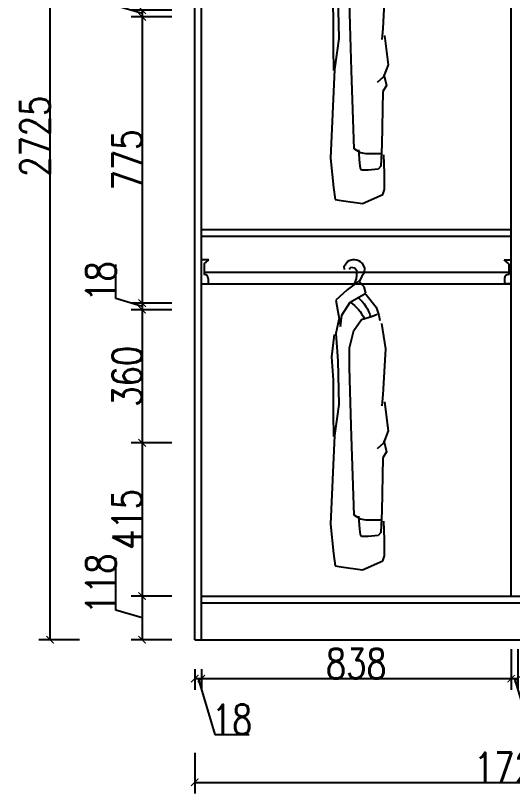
# Model space of a CAD drawing. Header units: millimetres. Extents: x 3255186 to 3429179, y -984851 to -941485.
# Drawn here: x 3342965 to 3344309, y -979602 to -977497 of the extents above; entities that cross this region are included whole.
import ezdxf

# ---------------------------------------------------------------- set-up
doc = ezdxf.new("R2010")
doc.units = ezdxf.units.MM
doc.header["$PDMODE"] = 35
doc.layers.add('图层2', color=7, linetype='Continuous')
doc.layers.add('钢筋', color=7, linetype='Continuous')
doc.styles.add('DIM_FONT', font='SIMPLEX.shx', dxfattribs={"width": 0.8})
doc.dimstyles.new('ISO-25', dxfattribs={"dimtxt": 80, "dimasz": 20, "dimexe": 30, "dimexo": 80, "dimtad": 1, "dimdec": 0, "dimtxsty": 'DIM_FONT', "dimblk": 'ARCHTICK', "dimcen": 2.5, "dimadec": 0, "dimazin": 0, "dimtfac": 1, "dimtdec": 0, "dimtmove": 1, "dimatfit": 3, "dimfxl": 80, "dimfxlon": 1, "dimarcsym": 0})

# ---------------------------------------------------------------- blocks, each defined once
blk = doc.blocks.new('A$C77B04BD4')
at = {"color": 8}
for p, q in [((71.5, 830.8), (64, 817.4)), ((119.2, 821.5), (109.8, 834.9)), ((118, 813.1), (119.2, 821.5)), ((64, 817.4), (65, 803)), ((65, 803), (71.5, 794.8)), ((83.6, 807.1), (90.2, 816.4)), ((85.5, 787.6), (83.6, 807.1)), ((90.2, 816.4), (100.5, 818.4)), ((100.5, 818.4), (105.4, 813.1)), ((64.9, 765.6), (79.8, 782.1)), ((71.5, 794.8), (77.1, 781.4)), ((77.1, 781.4), (77.3, 779.4)), ((82.3, 779.4), (111, 757.4)), ((90, 776), (85.5, 787.6)), ((59.9, 749.2), (64.9, 765.6)), ((59.9, 746.4), (32.4, 710.8)), ((102.3, 724.5), (59.9, 749.2)), ((111, 757.4), (141, 730)), ((124.7, 688.8), (102.3, 724.5)), ((141, 730), (128.5, 658.6)), ((32.4, 710.8), (24.9, 688.8)), ((24.9, 688.8), (22.4, 675.1)), ((42.4, 686.1), (29.9, 691.6)), ((72.3, 677.8), (42.4, 686.1)), ((92.3, 647.7), (72.3, 677.8)), ((128.5, 658.6), (124.7, 688.8)), ((133.5, 677.8), (141, 639.4)), ((17.5, 666.9), (7.5, 598.3)), ((104.8, 601), (92.3, 647.7)), ((141, 639.4), (136, 565.4)), ((145.9, 636.7), (153.4, 576.3)), ((7.5, 598.3), (14.7, 474.2)), ((104.8, 548.9), (104.8, 601)), ((153.4, 576.3), (148.4, 513.2)), ((102.3, 483), (104.8, 548.9)), ((136, 565.4), (133.5, 447.4)), ((148.4, 513.2), (148.4, 422.7)), ((14.7, 474.2), (17.2, 444)), ((99.2, 360.7), (102.3, 483)), ((9.7, 455), (0, 376)), ((133.5, 447.4), (145.4, 363.5)), ((148.4, 422.7), (147.9, 360.7)), ((0, 376), (12.5, 343.1)), ((91.7, 148.2), (99.2, 360.7)), ((145.4, 363.5), (155.4, 123.5)), ((11.9, 349.8), (4.4, 319.6)), ((12.5, 343.1), (29.4, 327.8)), ((4.4, 319.6), (14.4, 303.1)), ((14.4, 303.1), (16.9, 159.1)), ((16.9, 159.1), (19.4, 101.5)), ((74.3, 137.2), (91.7, 148.2)), ((9.4, 82.3), (11.9, 131.7)), ((19.4, 134.4), (59.3, 134.4)), ((59.3, 134.4), (74.3, 137.2)), ((76.8, 109.7), (79.3, 145.4)), ((74.3, 96), (76.8, 109.7)), ((155.4, 123.5), (147.9, 43.9)), ((19.4, 101.5), (26.9, 93.3)), ((26.9, 93.3), (54.3, 90.5)), ((54.3, 90.5), (71.8, 90.5)), ((71.8, 90.5), (74.3, 96)), ((9.4, 38.4), (9.4, 82.3)), ((147.9, 43.9), (142.9, 11)), ((14.4, 24.7), (9.4, 38.4)), ((69.3, 0), (14.4, 24.7)), ((126.6, 8.2), (69.3, 0)), ((142.9, 11), (126.6, 8.2))]:
    blk.add_line(p, q, dxfattribs=at)
for centre, radius, start, end in [((93, 811.1), 29.1, 54.7002, 137.5506), ((146, 658.6), 101.7, 129.6668, 165.604), ((160.1, 637.2), 104.7, 123.5053, 155.8861)]:
    blk.add_arc(centre, radius, start, end, dxfattribs=at)
blk = doc.blocks.new('_ArchTick')
at = {"color": 0, "linetype": 'ByBlock', "const_width": 0.15}
blk.add_lwpolyline([(-0.5, -0.5), (0.5, 0.5)], dxfattribs=at)
blk = doc.blocks.new('*D570')
at = {"color": 0, "lineweight": -2, "ltscale": 5}
for p, q in [((3343449.6, -979266.4), (3343449.6, -979321.8)), ((3343467.6, -979266.4), (3343467.6, -979321.8)), ((3343449.6, -979291.8), (3343467.6, -979291.8)), ((3343458.6, -979291.8), (3343503.9, -979442.8)), ((3343503.9, -979442.8), (3343596.6, -979442.8))]:
    blk.add_line(p, q, dxfattribs=at)
at = {"layer": 'Defpoints', "color": 0, "ltscale": 5}
for p in [(3343449.6, -979186.4), (3343467.6, -979186.4), (3343467.6, -979291.8)]:
    blk.add_point(p, dxfattribs=at)
at = {"color": 0, "lineweight": -2, "ltscale": 5, "xscale": 20, "yscale": 20, "zscale": 20, "rotation": 180}
blk.add_blockref('_ArchTick', (3343449.6, -979291.8), dxfattribs=at)
at = {"color": 0, "lineweight": -2, "ltscale": 5, "xscale": 20, "yscale": 20, "zscale": 20}
blk.add_blockref('_ArchTick', (3343467.6, -979291.8), dxfattribs=at)
at = {"color": 0, "ltscale": 5, "insert": (3343550.2, -979402.1), "char_height": 80, "attachment_point": 5, "style": 'DIM_FONT'}
blk.add_mtext('18', dxfattribs=at)
blk = doc.blocks.new('*D571')
at = {"color": 0, "lineweight": -2, "ltscale": 5}
for p, q in [((3344305.1, -979211.8), (3344305.1, -979321.8)), ((3343467.6, -979266.4), (3343467.6, -979321.8)), ((3343467.6, -979291.8), (3344305.1, -979291.8))]:
    blk.add_line(p, q, dxfattribs=at)
at = {"layer": 'Defpoints', "color": 0, "ltscale": 5}
for p in [(3344305.1, -979068.4), (3343467.6, -979186.4), (3344305.1, -979291.8)]:
    blk.add_point(p, dxfattribs=at)
at = {"color": 0, "lineweight": -2, "ltscale": 5, "xscale": 20, "yscale": 20, "zscale": 20, "rotation": 180}
blk.add_blockref('_ArchTick', (3343467.6, -979291.8), dxfattribs=at)
at = {"color": 0, "lineweight": -2, "ltscale": 5, "xscale": 20, "yscale": 20, "zscale": 20}
blk.add_blockref('_ArchTick', (3344305.1, -979291.8), dxfattribs=at)
at = {"color": 0, "ltscale": 5, "insert": (3343886.3, -979251.2), "char_height": 80, "attachment_point": 5, "style": 'DIM_FONT'}
blk.add_mtext('838', dxfattribs=at)
blk = doc.blocks.new('*D572')
at = {"color": 0, "lineweight": -2, "ltscale": 5}
for p, q in [((3344305.1, -979211.8), (3344305.1, -979321.8)), ((3344323.1, -979211.8), (3344323.1, -979321.8)), ((3344305.1, -979291.8), (3344323.1, -979291.8)), ((3344314.1, -979291.8), (3344359.4, -979442.8)), ((3344359.4, -979442.8), (3344452.1, -979442.8))]:
    blk.add_line(p, q, dxfattribs=at)
at = {"layer": 'Defpoints', "color": 0, "ltscale": 5}
for p in [(3344305.1, -979068.4), (3344323.1, -979068.4), (3344323.1, -979291.8)]:
    blk.add_point(p, dxfattribs=at)
at = {"color": 0, "lineweight": -2, "ltscale": 5, "xscale": 20, "yscale": 20, "zscale": 20, "rotation": 180}
blk.add_blockref('_ArchTick', (3344305.1, -979291.8), dxfattribs=at)
at = {"color": 0, "lineweight": -2, "ltscale": 5, "xscale": 20, "yscale": 20, "zscale": 20}
blk.add_blockref('_ArchTick', (3344323.1, -979291.8), dxfattribs=at)
at = {"color": 0, "ltscale": 5, "insert": (3344405.7, -979402.1), "char_height": 80, "attachment_point": 5, "style": 'DIM_FONT'}
blk.add_mtext('18', dxfattribs=at)
blk = doc.blocks.new('*D581')
at = {"color": 0, "lineweight": -2, "ltscale": 5}
for p, q in [((3343449.6, -979492.4), (3343449.6, -979602.4)), ((3345178.6, -979492.4), (3345178.6, -979602.4)), ((3343449.6, -979572.4), (3345178.6, -979572.4))]:
    blk.add_line(p, q, dxfattribs=at)
at = {"layer": 'Defpoints', "color": 0, "ltscale": 5}
for p in [(3343449.6, -979186.4), (3345178.6, -979186.4), (3345178.6, -979572.4)]:
    blk.add_point(p, dxfattribs=at)
at = {"color": 0, "lineweight": -2, "ltscale": 5, "xscale": 20, "yscale": 20, "zscale": 20, "rotation": 180}
blk.add_blockref('_ArchTick', (3343449.6, -979572.4), dxfattribs=at)
at = {"color": 0, "lineweight": -2, "ltscale": 5, "xscale": 20, "yscale": 20, "zscale": 20}
blk.add_blockref('_ArchTick', (3345178.6, -979572.4), dxfattribs=at)
at = {"color": 0, "ltscale": 5, "insert": (3344314.1, -979531.8), "char_height": 80, "attachment_point": 5, "style": 'DIM_FONT'}
blk.add_mtext('1729', dxfattribs=at)
blk = doc.blocks.new('*D587')
at = {"color": 0, "lineweight": -2, "ltscale": 5}
for p, q in [((3343236.4, -977470.6), (3343236.4, -977377.9)), ((3343307.3, -977491.8), (3343236.4, -977470.6)), ((3343387.3, -977482.8), (3343277.3, -977482.8)), ((3343307.3, -977482.8), (3343307.3, -977500.8)), ((3343387.3, -977500.8), (3343277.3, -977500.8))]:
    blk.add_line(p, q, dxfattribs=at)
at = {"layer": 'Defpoints', "color": 0, "ltscale": 5}
for p in [(3344323.1, -977482.8), (3343307.3, -977500.8), (3344323.1, -977500.8)]:
    blk.add_point(p, dxfattribs=at)
at = {"color": 0, "lineweight": -2, "ltscale": 5, "xscale": 20, "yscale": 20, "zscale": 20}
for p, rotation in [((3343307.3, -977482.8), 90), ((3343307.3, -977500.8), 270)]:
    blk.add_blockref('_ArchTick', p, dxfattribs=dict(at, rotation=rotation))
at = {"color": 0, "ltscale": 5, "insert": (3343195.8, -977424.2), "char_height": 80, "attachment_point": 5, "rotation": 90, "style": 'DIM_FONT'}
blk.add_mtext('18', dxfattribs=at)
blk = doc.blocks.new('*D588')
at = {"color": 0, "lineweight": -2, "ltscale": 5}
for p, q in [((3343387.3, -977500.8), (3343277.3, -977500.8)), ((3343307.3, -977500.8), (3343307.3, -978275.6)), ((3343387.3, -978275.6), (3343277.3, -978275.6))]:
    blk.add_line(p, q, dxfattribs=at)
at = {"layer": 'Defpoints', "color": 0, "ltscale": 5}
for p in [(3344323.1, -977500.8), (3343307.3, -978275.6), (3344746.3, -978275.6)]:
    blk.add_point(p, dxfattribs=at)
at = {"color": 0, "lineweight": -2, "ltscale": 5, "xscale": 20, "yscale": 20, "zscale": 20}
for p, rotation in [((3343307.3, -977500.8), 90), ((3343307.3, -978275.6), 270)]:
    blk.add_blockref('_ArchTick', p, dxfattribs=dict(at, rotation=rotation))
at = {"color": 0, "ltscale": 5, "insert": (3343266.7, -977888.2), "char_height": 80, "attachment_point": 5, "rotation": 90, "style": 'DIM_FONT'}
blk.add_mtext('775', dxfattribs=at)
blk = doc.blocks.new('*D589')
at = {"color": 0, "lineweight": -2, "ltscale": 5}
for p, q in [((3343236.4, -978263.4), (3343236.4, -978170.7)), ((3343307.3, -978284.6), (3343236.4, -978263.4)), ((3343387.3, -978275.6), (3343277.3, -978275.6)), ((3343307.3, -978275.6), (3343307.3, -978293.6)), ((3343387.3, -978293.6), (3343277.3, -978293.6))]:
    blk.add_line(p, q, dxfattribs=at)
at = {"layer": 'Defpoints', "color": 0, "ltscale": 5}
for p in [(3344746.3, -978275.6), (3343307.3, -978293.6), (3344746.3, -978293.6)]:
    blk.add_point(p, dxfattribs=at)
at = {"color": 0, "lineweight": -2, "ltscale": 5, "xscale": 20, "yscale": 20, "zscale": 20}
for p, rotation in [((3343307.3, -978275.6), 90), ((3343307.3, -978293.6), 270)]:
    blk.add_blockref('_ArchTick', p, dxfattribs=dict(at, rotation=rotation))
at = {"color": 0, "ltscale": 5, "insert": (3343195.8, -978217), "char_height": 80, "attachment_point": 5, "rotation": 90, "style": 'DIM_FONT'}
blk.add_mtext('18', dxfattribs=at)
blk = doc.blocks.new('*D590')
at = {"color": 0, "lineweight": -2, "ltscale": 5}
for p, q in [((3343387.3, -978293.6), (3343277.3, -978293.6)), ((3343307.3, -978293.6), (3343307.3, -978653.6)), ((3343387.3, -978653.6), (3343277.3, -978653.6))]:
    blk.add_line(p, q, dxfattribs=at)
at = {"layer": 'Defpoints', "color": 0, "ltscale": 5}
for p in [(3344746.3, -978293.6), (3343307.3, -978653.6), (3344758.8, -978653.6)]:
    blk.add_point(p, dxfattribs=at)
at = {"color": 0, "lineweight": -2, "ltscale": 5, "xscale": 20, "yscale": 20, "zscale": 20}
for p, rotation in [((3343307.3, -978293.6), 90), ((3343307.3, -978653.6), 270)]:
    blk.add_blockref('_ArchTick', p, dxfattribs=dict(at, rotation=rotation))
at = {"color": 0, "ltscale": 5, "insert": (3343266.7, -978473.6), "char_height": 80, "attachment_point": 5, "rotation": 90, "style": 'DIM_FONT'}
blk.add_mtext('360', dxfattribs=at)
blk = doc.blocks.new('*D591')
at = {"color": 0, "lineweight": -2, "ltscale": 5}
for p, q in [((3343387.3, -978653.6), (3343277.3, -978653.6)), ((3343307.3, -978653.6), (3343307.3, -979068.4)), ((3343387.3, -979068.4), (3343277.3, -979068.4))]:
    blk.add_line(p, q, dxfattribs=at)
at = {"layer": 'Defpoints', "color": 0, "ltscale": 5}
for p in [(3344758.8, -978653.6), (3343307.3, -979068.4), (3344746.3, -979068.4)]:
    blk.add_point(p, dxfattribs=at)
at = {"color": 0, "lineweight": -2, "ltscale": 5, "xscale": 20, "yscale": 20, "zscale": 20}
for p, rotation in [((3343307.3, -978653.6), 90), ((3343307.3, -979068.4), 270)]:
    blk.add_blockref('_ArchTick', p, dxfattribs=dict(at, rotation=rotation))
at = {"color": 0, "ltscale": 5, "insert": (3343266.7, -978861), "char_height": 80, "attachment_point": 5, "rotation": 90, "style": 'DIM_FONT'}
blk.add_mtext('415', dxfattribs=at)
blk = doc.blocks.new('*D592')
at = {"color": 0, "lineweight": -2, "ltscale": 5}
for p, q in [((3343236.4, -979106.2), (3343236.4, -978964.7)), ((3343387.3, -979068.4), (3343277.3, -979068.4)), ((3343307.3, -979068.4), (3343307.3, -979186.4)), ((3343307.3, -979127.4), (3343236.4, -979106.2)), ((3343387.3, -979186.4), (3343277.3, -979186.4))]:
    blk.add_line(p, q, dxfattribs=at)
at = {"layer": 'Defpoints', "color": 0, "ltscale": 5}
for p in [(3344746.3, -979068.4), (3343307.3, -979186.4), (3343467.6, -979186.4)]:
    blk.add_point(p, dxfattribs=at)
at = {"color": 0, "lineweight": -2, "ltscale": 5, "xscale": 20, "yscale": 20, "zscale": 20}
for p, rotation in [((3343307.3, -979068.4), 90), ((3343307.3, -979186.4), 270)]:
    blk.add_blockref('_ArchTick', p, dxfattribs=dict(at, rotation=rotation))
at = {"color": 0, "ltscale": 5, "insert": (3343195.8, -979035.4), "char_height": 80, "attachment_point": 5, "rotation": 90, "style": 'DIM_FONT'}
blk.add_mtext('118', dxfattribs=at)
blk = doc.blocks.new('*D593')
at = {"color": 0, "lineweight": -2, "ltscale": 5}
for p, q in [((3343138.2, -976461.4), (3343028.2, -976461.4)), ((3343058.2, -979186.4), (3343058.2, -976461.4)), ((3343138.2, -979186.4), (3343028.2, -979186.4))]:
    blk.add_line(p, q, dxfattribs=at)
at = {"layer": 'Defpoints', "color": 0, "ltscale": 5}
for p in [(3343058.2, -976461.4), (3343449.6, -976461.4), (3343449.6, -979186.4)]:
    blk.add_point(p, dxfattribs=at)
at = {"color": 0, "lineweight": -2, "ltscale": 5, "xscale": 20, "yscale": 20, "zscale": 20}
for p, rotation in [((3343058.2, -976461.4), 90), ((3343058.2, -979186.4), 270)]:
    blk.add_blockref('_ArchTick', p, dxfattribs=dict(at, rotation=rotation))
at = {"color": 0, "ltscale": 5, "insert": (3343017.5, -977823.9), "char_height": 80, "attachment_point": 5, "rotation": 90, "style": 'DIM_FONT'}
blk.add_mtext('2725', dxfattribs=at)

msp = doc.modelspace()

# ---------------------------------------------------------------- linework, layer by layer
at = {"ltscale": 5}
for p, q in [((3343449.6, -979186.4), (3343449.6, -976461.4)), ((3343467.6, -979186.4), (3343467.6, -976461.4)), ((3344305.1, -979068.4), (3344305.1, -977104.4)), ((3344305.1, -978077.4), (3343467.6, -978077.4)), ((3344305.1, -978095.4), (3343467.6, -978095.4)), ((3343467.6, -979068.4), (3345160.6, -979068.4)), ((3343467.6, -979086.4), (3345160.6, -979086.4)), ((3343449.6, -979186.4), (3346378.6, -979186.4))]:
    msp.add_line(p, q, dxfattribs=at)
at = {"linetype": 'ByBlock'}
msp.add_line((3343475.1, -978223), (3344305.1, -978223), dxfattribs=at)
at = {"layer": '钢筋', "linetype": 'ByBlock'}
for p, q in [((3343487.2, -978158), (3343468.5, -978158)), ((3343475.1, -978169), (3343487.2, -978158)), ((3344286.4, -978158), (3344305.1, -978158)), ((3344298.5, -978169), (3344286.4, -978158)), ((3343475.1, -978169), (3343475.1, -978198)), ((3344298.5, -978169), (3344298.5, -978198)), ((3344298.5, -978193), (3343475.1, -978193)), ((3343468.5, -978223), (3343486.1, -978223)), ((3343486.1, -978209), (3343486.1, -978223)), ((3344287.5, -978209), (3344287.5, -978223)), ((3344305.1, -978223), (3344287.5, -978223))]:
    msp.add_line(p, q, dxfattribs=at)
for centre, start, end in [((3343475.1, -978209), 0, 90), ((3344298.5, -978209), 90, 180)]:
    msp.add_arc(centre, 11, start, end, dxfattribs=at)

# ---------------------------------------------------------------- block references
at = {"layer": '图层2', "color": 6, "xscale": -1}
for p in [(3343972.4, -978006.4), (3343972.4, -978997.4)]:
    msp.add_blockref('A$C77B04BD4', p, dxfattribs=at)

# ---------------------------------------------------------------- dimensions: what is measured, and where the dimension line sits
at = {"ltscale": 5}
for base, p1, p2, picture, middle in [((3343058.2, -976461.4), (3343449.6, -979186.4), (3343449.6, -976461.4), '*D593', (3343017.5, -977823.9)), ((3343307.3, -977500.8), (3344323.1, -977482.8), (3344323.1, -977500.8), '*D587', (3343195.8, -977469.9)), ((3343307.3, -978275.6), (3344323.1, -977500.8), (3344746.3, -978275.6), '*D588', (3343266.7, -977888.2)), ((3343307.3, -978293.6), (3344746.3, -978275.6), (3344746.3, -978293.6), '*D589', (3343195.8, -978262.7)), ((3343307.3, -978653.6), (3344746.3, -978293.6), (3344758.8, -978653.6), '*D590', (3343266.7, -978473.6)), ((3343307.3, -979068.4), (3344758.8, -978653.6), (3344746.3, -979068.4), '*D591', (3343266.7, -978861)), ((3343307.3, -979186.4), (3344746.3, -979068.4), (3343467.6, -979186.4), '*D592', (3343195.8, -979105.5))]:
    dim = msp.add_linear_dim(base=base, p1=p1, p2=p2, angle=90, dimstyle='ISO-25', dxfattribs=at)
    dim.commit()
    dim.dimension.update_dxf_attribs({"geometry": picture, "text_midpoint": middle})
for base, p1, p2, picture, middle in [((3344305.0983019, -979291.8214883), (3343467.5983019, -979186.4319144), (3344305.0983019, -979068.4319144), '*D571', (3343886.3483019, -979251.1964883)), ((3344323.1, -979291.8), (3344305.1, -979068.4), (3344323.1, -979068.4), '*D572', (3344360, -979402.1)), ((3343467.6, -979291.8), (3343449.6, -979186.4), (3343467.6, -979186.4), '*D570', (3343504.5, -979402.1)), ((3345178.6, -979572.4), (3343449.6, -979186.4), (3345178.6, -979186.4), '*D581', (3344314.1, -979531.8))]:
    dim = msp.add_linear_dim(base=base, p1=p1, p2=p2, dimstyle='ISO-25', dxfattribs=at)
    dim.commit()
    dim.dimension.update_dxf_attribs({"geometry": picture, "text_midpoint": middle})

doc.saveas('drawing.dxf')
